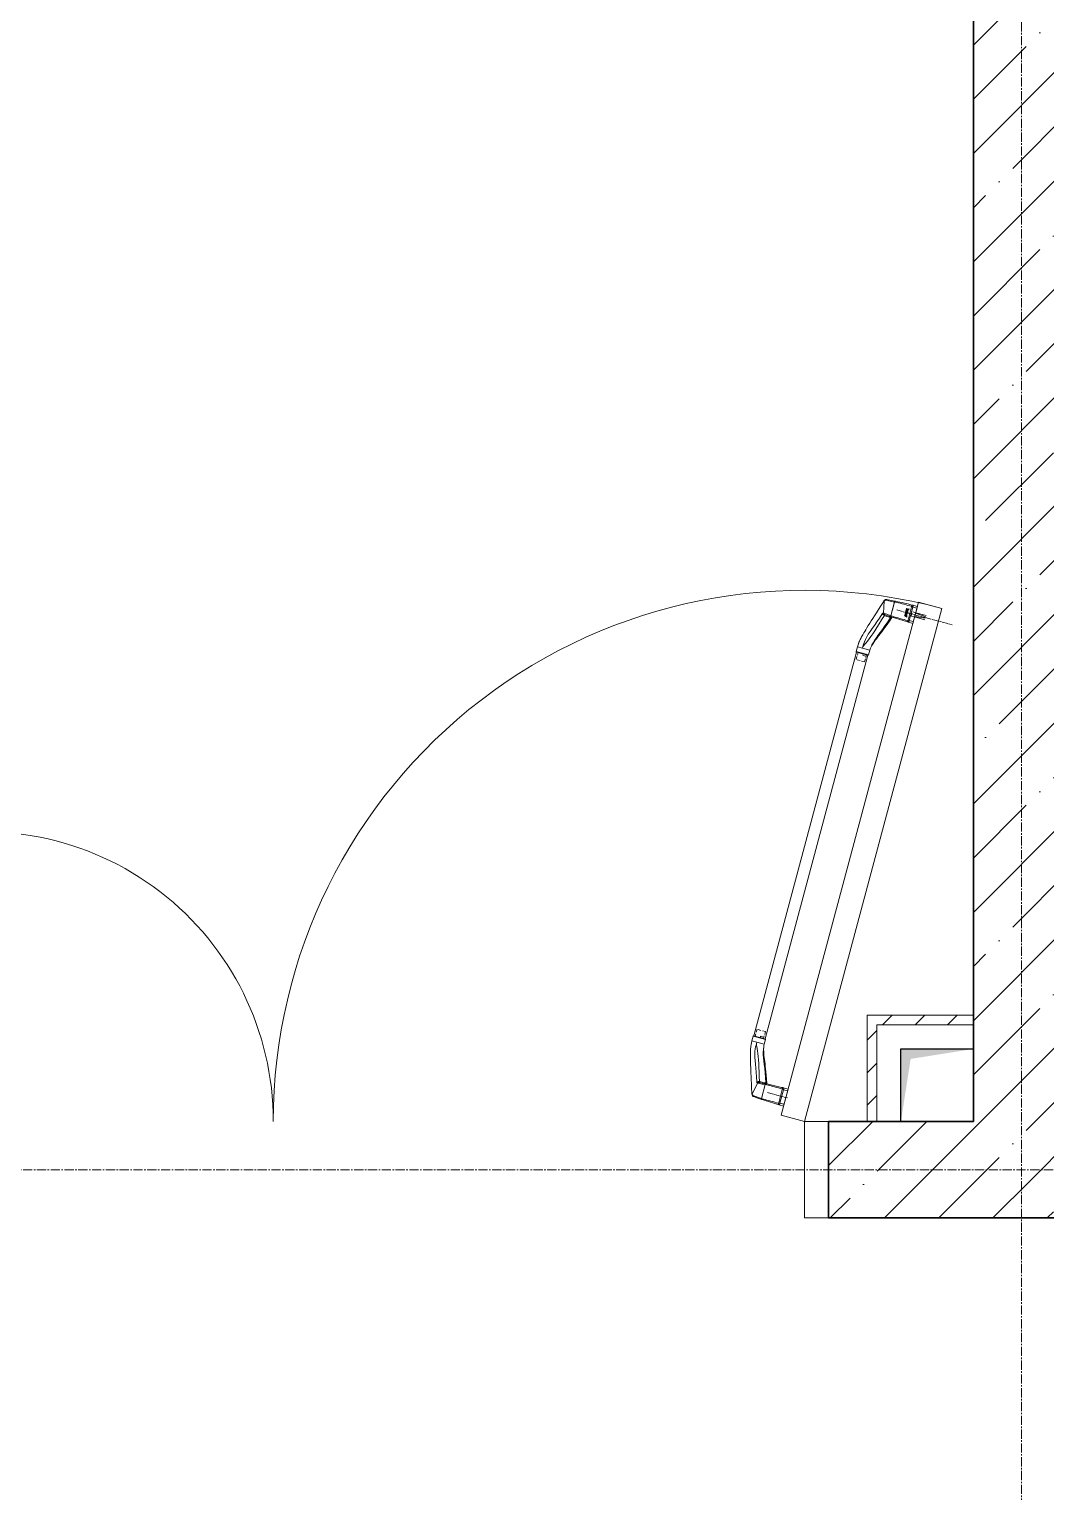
# Model space of a CAD drawing. Header units: millimetres. Extents: x -7155 to 483283, y -227682 to 148426.
# Drawn here: x 2145 to 4250, y 90233 to 93262 of the extents above; entities that cross this region are included whole.
import ezdxf

# ---------------------------------------------------------------- set-up
doc = ezdxf.new("R2010")
doc.units = ezdxf.units.MM
for name, pattern in [('CENTER2', [28.575, 19.05, -3.175, 3.175, -3.175]), ('CENTERLINE', [30, 12, -1.5, 3, -1.5, 12]), ('HIDDEN', [9.525, 6.35, -3.175])]:
    doc.linetypes.add(name, pattern=pattern)
for name, color, linetype, lineweight in [('АР_Двери_внутренние', 5, 'Continuous', 9), ('АР_Двери_внутренние_антипаника', 7, 'Continuous', 0), ('АР_Стены ГКЛ', 1, 'Continuous', 15), ('АР_Стены ЖБ', 7, 'Continuous', 30), ('АР_Штриховка', 8, 'Continuous', 0)]:
    doc.layers.add(name, color=color, linetype=linetype, lineweight=lineweight)
doc.layers.add('АР_Оси_РД_100', color=7, linetype='Continuous', lineweight=0, true_color=0x525252)
doc.layers.add('РД_Оси_100', color=7, linetype='Continuous', lineweight=0, true_color=0x525252)

# ---------------------------------------------------------------- blocks, each defined once
blk = doc.blocks.new('СОШ_2200_АР_ОСИ_М100_28.05.24')
at = {"layer": 'АР_Оси_РД_100', "linetype": 'CENTER2'}
for p, q in [((4200, -6155), (4200, 139938.679)), ((-5954.958, 90900), (119910, 90900))]:
    blk.add_line(p, q, dxfattribs=at)

msp = doc.modelspace()

# ---------------------------------------------------------------- hatches: boundary and pattern name
at = {"layer": 'АР_Стены ГКЛ', "linetype": 'Continuous', "lineweight": 0, "true_color": 0x000000}
h = msp.add_hatch(dxfattribs=at)
h.set_pattern_fill('ANSI31', color=18, scale=15, angle=-5.6e-11, style=0)
h.paths.add_polyline_path([(3880, 91220), (3900, 91200), (4100, 91200), (4100, 91220)], flags=0)
h = msp.add_hatch(dxfattribs=at)
h.set_pattern_fill('ANSI31', color=18, scale=15, style=0)
h.paths.add_polyline_path([(3880, 91000), (3900, 91000), (3900, 91200), (3880, 91220)], flags=0)
at = {"layer": 'АР_Штриховка', "linetype": 'Continuous', "lineweight": 5, "true_color": 0x000000}
h = msp.add_hatch(dxfattribs=at)
h.set_pattern_fill('ANSI35', color=18, scale=25, angle=-360, style=0)
h.paths.add_polyline_path([(4300, 100400), (4100, 100400), (4100, 91000), (4300, 90800)], flags=0)
h = msp.add_hatch(dxfattribs=at)
h.set_pattern_fill('ANSI35', color=18, scale=25, style=0)
h.paths.add_polyline_path([(4300, 90800), (4100, 91000), (3800, 91000), (3800, 90800)], flags=0)
h.paths.add_polyline_path([(2000, 90800), (2000, 91000), (100, 91000), (-100, 90800)], flags=0)

# ---------------------------------------------------------------- linework, layer by layer
at = {"color": 18, "linetype": 'Continuous', "true_color": 0x000000}
for p, q in [((3950, 91000), (3950, 91150)), ((3950, 91150), (4100, 91150)), ((4100, 91150), (4100, 91000)), ((4100, 91000), (3950, 91000))]:
    msp.add_line(p, q, dxfattribs=at)
msp.add_solid([(3950, 91000), (3950, 91150), (3970.2, 91129.5), (4100, 91150)], dxfattribs=at)
at = {"layer": 'АР_Двери_внутренние', "color": 18, "linetype": 'Continuous', "lineweight": 9, "true_color": 0x000000}
for points in [[(3750, 91000), (3701.7, 91012.9), (3986.4, 92075.5), (4034.7, 92062.5)], [(3750, 90800), (3800, 90800), (3800, 91000), (3750, 91000)]]:
    msp.add_lwpolyline(points, close=True, dxfattribs=at)
at = {"layer": 'АР_Двери_внутренние', "color": 18, "linetype": 'Continuous', "lineweight": 9, "true_color": 0x000000, "extrusion": (0, 0, -1)}
msp.add_arc((-3750, 91000), 1100, 0, 105, dxfattribs=at)
at = {"layer": 'АР_Двери_внутренние', "color": 18, "linetype": 'Continuous', "lineweight": 9, "true_color": 0x000000}
msp.add_arc((2050, 91000), 600, 0, 105, dxfattribs=at)
at = {"layer": 'АР_Двери_внутренние_антипаника', "color": 18, "linetype": 'Continuous', "true_color": 0x000000}
for p, q in [((3914.9, 92077.8), (3916.2, 92079.2)), ((3915.7, 92078.5), (3916.1, 92079.2)), ((3916.1, 92079.2), (3916.2, 92079.2)), ((3916.2, 92079.2), (3918.3, 92080.6)), ((3917, 92078.8), (3917.8, 92079.2)), ((3917.8, 92079.2), (3918.5, 92079.3)), ((3918.3, 92080.6), (3919.9, 92080.8)), ((3918.5, 92079.3), (3918.8, 92080)), ((3918.5, 92079.3), (3936.9, 92075.7)), ((3918.8, 92080), (3919.3, 92080.5)), ((3919.3, 92080.5), (3919.9, 92080.8)), ((3919.9, 92080.8), (3920.2, 92080.8)), ((3920.2, 92080.8), (3920.5, 92080.8)), ((3929.7, 92079.1), (3920.5, 92080.8)), ((3895.3, 92047.2), (3899.2, 92053.3)), ((3899.2, 92053.3), (3903.6, 92060.1)), ((3903.6, 92060.1), (3908.4, 92067.7)), ((3911.4, 92051.2), (3905.6, 92042.3)), ((3908.4, 92067.7), (3913.8, 92076.2)), ((3912, 92051.9), (3911.4, 92051.2)), ((3911.4, 92051.2), (3912, 92050.2)), ((3912.6, 92052.3), (3912, 92051.9)), ((3912, 92050.2), (3913.1, 92049.2)), ((3913.8, 92052.8), (3912.6, 92052.3)), ((3913.1, 92049.2), (3914.4, 92048.4)), ((3913.8, 92076.2), (3914.9, 92077.8)), ((3913.8, 92052.8), (3915.6, 92077.7)), ((3913.8, 92052.8), (3913.9, 92051.7)), ((3914, 92052.8), (3913.8, 92052.8)), ((3913.9, 92051.7), (3914.4, 92050.7)), ((3914.2, 92052.8), (3914, 92052.8)), ((3914.6, 92052.6), (3914.2, 92052.8)), ((3914.4, 92050.7), (3915.2, 92049.8)), ((3914.9, 92052.3), (3914.6, 92052.6)), ((3915, 92052.3), (3914.9, 92052.3)), ((3914.9, 92052.3), (3914.9, 92052.3)), ((3914.9, 92052.3), (3914.9, 92052.3)), ((3914.9, 92052.3), (3914.9, 92052.3)), ((3914.9, 92052.3), (3914.9, 92052.3)), ((3914.9, 92052.3), (3914.9, 92052.3)), ((3914.9, 92052.3), (3914.9, 92052.3)), ((3914.9, 92052.3), (3914.9, 92052.3)), ((3914.9, 92052.3), (3914.9, 92052.3)), ((3914.9, 92052.3), (3914.9, 92052.3)), ((3914.9, 92052.3), (3914.9, 92052.3)), ((3914.9, 92052.3), (3914.9, 92052.3)), ((3915, 92052.2), (3915, 92052.3)), ((3915.1, 92052.1), (3915, 92052.2)), ((3915, 92052.2), (3915, 92052.2)), ((3915.2, 92052.1), (3915.1, 92052.1)), ((3918, 92051.1), (3915.2, 92052.1)), ((3915.2, 92052.1), (3915.2, 92051.4)), ((3915.2, 92051.4), (3915.3, 92050.6)), ((3915.2, 92049.8), (3916.1, 92049.3)), ((3915.3, 92050.6), (3915.7, 92050)), ((3915.6, 92077.7), (3917, 92078.8)), ((3915.6, 92077.7), (3915.7, 92078.5)), ((3915.7, 92050), (3916.3, 92049.7)), ((3915.8, 92048.7), (3915.9, 92049.2)), ((3915.9, 92049.2), (3916.1, 92049.3)), ((3916.1, 92049.3), (3916.2, 92049.4)), ((3916.2, 92049.6), (3916.2, 92049.7)), ((3916.2, 92049.7), (3916.3, 92049.7)), ((3916.2, 92049.5), (3916.2, 92049.6)), ((3916.2, 92049.4), (3916.2, 92049.5)), ((3920.7, 92050.2), (3918, 92051.1)), ((3923.4, 92049.3), (3920.7, 92050.2)), ((3926.1, 92048.4), (3923.4, 92049.3)), ((3929.3, 92047.2), (3936.9, 92075.8)), ((3929.3, 92047.3), (3936.9, 92075.7)), ((3938.4, 92077.3), (3929.7, 92079.1)), ((3936.5, 92077.7), (3936.9, 92077.6)), ((3937.3, 92076.5), (3936.9, 92075.8)), ((3936.9, 92075.8), (3940.9, 92074.9)), ((3937.8, 92077), (3937.3, 92076.5)), ((3938.4, 92077.3), (3937.8, 92077)), ((3939.1, 92077.3), (3938.4, 92077.3)), ((3940.9, 92074.9), (3944.8, 92074)), ((3944.8, 92074), (3948.4, 92073.1)), ((3948.4, 92073.1), (3952.4, 92072)), ((3952.4, 92072), (3956.2, 92071)), ((3956.2, 92071), (3960.7, 92069.8)), ((3958.1, 92048.7), (3958.2, 92048.9)), ((3958.2, 92048.9), (3958.3, 92049)), ((3958.3, 92049), (3958.4, 92049.2)), ((3958.4, 92049.2), (3958.5, 92049.3)), ((3958.5, 92049.3), (3958.6, 92049.3)), ((3958.6, 92050.7), (3958.7, 92050.9)), ((3958.6, 92050.6), (3958.6, 92050.7)), ((3958.6, 92050.4), (3958.6, 92050.6)), ((3958.6, 92050.3), (3958.6, 92050.4)), ((3958.7, 92050.1), (3958.6, 92050.3)), ((3958.6, 92049.3), (3958.7, 92049.3)), ((3958.7, 92050.9), (3958.8, 92051.5)), ((3958.7, 92050), (3958.7, 92050.1)), ((3958.8, 92049.9), (3958.7, 92050)), ((3958.7, 92049.3), (3958.8, 92049.3)), ((3958.8, 92051.5), (3958.9, 92051.7)), ((3958.9, 92049.9), (3958.8, 92049.9)), ((3958.8, 92049.3), (3959.4, 92049.2)), ((3958.9, 92051.8), (3959, 92052)), ((3958.9, 92051.7), (3958.9, 92051.8)), ((3958.9, 92049.8), (3958.9, 92049.9)), ((3959.6, 92049.7), (3958.9, 92049.8)), ((3959, 92052), (3959.1, 92052.1)), ((3959, 92050.9), (3959.1, 92051)), ((3959, 92050.8), (3959, 92050.9)), ((3959, 92050.9), (3959, 92050.9)), ((3959, 92050.7), (3959, 92050.8)), ((3959.1, 92050.7), (3959, 92050.7)), ((3959.1, 92052.1), (3959.3, 92052.2)), ((3959.1, 92051.2), (3959.1, 92051.3)), ((3959.1, 92051.3), (3959.2, 92051.3)), ((3959.3, 92051.1), (3959.1, 92051.2)), ((3959.1, 92051), (3959.1, 92051.2)), ((3959.3, 92050.9), (3959.1, 92051)), ((3959.1, 92050.6), (3959.1, 92050.7)), ((3959.2, 92050.6), (3959.1, 92050.6)), ((3959.1, 92050.6), (3959.1, 92050.6)), ((3959.2, 92052.9), (3959.4, 92053.5)), ((3960.9, 92052.4), (3959.2, 92052.9)), ((3959.2, 92051.4), (3959.3, 92051.5)), ((3959.2, 92051.3), (3959.2, 92051.4)), ((3959.2, 92051.4), (3959.2, 92051.4)), ((3959.7, 92050.4), (3959.2, 92050.6)), ((3959.3, 92052.2), (3959.4, 92052.2)), ((3959.3, 92051.5), (3959.3, 92051.5)), ((3959.3, 92051.5), (3959.3, 92051.5)), ((3959.3, 92051.5), (3959.4, 92051.5)), ((3959.3, 92051.2), (3959.4, 92051.3)), ((3959.3, 92051.1), (3959.3, 92051.2)), ((3959.3, 92050.9), (3959.3, 92051.1)), ((3959.3, 92050.8), (3959.3, 92050.9)), ((3959.3, 92050.9), (3959.3, 92050.9)), ((3959.3, 92050.7), (3959.3, 92050.8)), ((3959.3, 92050.6), (3959.3, 92050.7)), ((3959.3, 92050.7), (3959.3, 92050.7)), ((3959.4, 92050.5), (3959.3, 92050.6)), ((3959.3, 92050.6), (3959.3, 92050.6)), ((3959.4, 92053.5), (3960.1, 92053.3)), ((3959.4, 92052.2), (3959.5, 92052.3)), ((3959.7, 92051.5), (3959.4, 92051.5)), ((3959.4, 92051.5), (3960, 92051.4)), ((3959.4, 92051.5), (3959.4, 92051.5)), ((3959.4, 92051.3), (3959.4, 92051.4)), ((3959.4, 92051.4), (3959.5, 92051.4)), ((3959.4, 92051.3), (3959.4, 92051.3)), ((3959.4, 92050.5), (3959.4, 92050.5)), ((3959.6, 92049.1), (3959.4, 92049.2)), ((3959.4, 92049.2), (3959.5, 92049.1)), ((3959.5, 92052.3), (3959.6, 92052.3)), ((3959.5, 92051.4), (3959.6, 92051.5)), ((3959.5, 92051.4), (3959.5, 92051.4)), ((3959.5, 92049.1), (3959.6, 92049.1)), ((3959.6, 92054.5), (3959.8, 92055.3)), ((3960.2, 92053.8), (3959.6, 92054.5)), ((3959.6, 92052.3), (3960.2, 92052.1)), ((3959.6, 92051.5), (3959.6, 92051.5)), ((3959.6, 92051.5), (3959.7, 92051.5)), ((3959.8, 92049.6), (3959.6, 92049.7)), ((3959.7, 92049.7), (3959.6, 92049.7)), ((3959.6, 92049.1), (3959.7, 92049)), ((3959.6, 92049.1), (3959.7, 92049.1)), ((3959.8, 92050.4), (3959.7, 92050.4)), ((3959.8, 92049.7), (3959.7, 92049.7)), ((3959.7, 92049.1), (3959.8, 92049)), ((3959.7, 92049), (3959.7, 92048.9)), ((3959.7, 92048.9), (3959.7, 92048.7)), ((3960.1, 92055.3), (3959.8, 92055.3)), ((3959.8, 92055.3), (3960.4, 92054.5)), ((3959.9, 92050.5), (3959.8, 92050.4)), ((3959.8, 92050.4), (3959.8, 92050.4)), ((3959.8, 92050.4), (3959.8, 92050.4)), ((3959.9, 92049.7), (3959.8, 92049.7)), ((3959.9, 92049.6), (3959.8, 92049.6)), ((3959.8, 92049), (3959.9, 92048.9)), ((3960, 92050.6), (3959.9, 92050.5)), ((3959.9, 92050.5), (3959.9, 92050.5)), ((3960, 92049.8), (3959.9, 92049.7)), ((3960, 92049.6), (3959.9, 92049.6)), ((3959.9, 92048.9), (3959.9, 92048.8)), ((3959.9, 92048.8), (3960, 92048.7)), ((3960, 92055.8), (3960.2, 92056.5)), ((3961.7, 92055.4), (3960, 92055.8)), ((3960, 92051.4), (3960, 92051.3)), ((3960, 92051.3), (3960.1, 92051.3)), ((3960.1, 92050.9), (3960, 92050.7)), ((3960, 92050.7), (3960, 92050.7)), ((3960, 92050.7), (3960, 92050.6)), ((3960, 92050.6), (3960, 92050.6)), ((3960.1, 92050), (3960, 92049.8)), ((3960.1, 92049.7), (3960, 92049.6)), ((3960.1, 92055.3), (3960.5, 92054.7)), ((3960.1, 92053.3), (3960.2, 92053.8)), ((3960.1, 92051.3), (3960.1, 92051.3)), ((3960.1, 92051.3), (3960.1, 92051.2)), ((3960.1, 92051.2), (3960.1, 92051.1)), ((3960.1, 92051.1), (3960.1, 92051.1)), ((3960.1, 92051.1), (3960.1, 92051)), ((3960.1, 92051), (3960.1, 92050.9)), ((3960.2, 92050.1), (3960.1, 92050)), ((3960.2, 92049.8), (3960.1, 92049.7)), ((3960.2, 92056.5), (3961.3, 92056.2)), ((3960.2, 92052.1), (3960.3, 92052.1)), ((3960.4, 92052), (3960.2, 92052.1)), ((3960.3, 92050.3), (3960.2, 92050.1)), ((3960.3, 92049.9), (3960.2, 92049.8)), ((3960.3, 92053.3), (3960.5, 92053.9)), ((3960.7, 92053.2), (3960.3, 92053.3)), ((3960.3, 92052.1), (3960.4, 92052)), ((3960.5, 92051), (3960.3, 92050.5)), ((3960.6, 92050.4), (3960.3, 92050.5)), ((3960.3, 92050.5), (3960.3, 92050.3)), ((3960.4, 92050.1), (3960.3, 92049.9)), ((3960.4, 92057.2), (3960.5, 92057.9)), ((3961.4, 92056.5), (3960.4, 92057.2)), ((3960.4, 92054.5), (3960.5, 92054.7)), ((3960.4, 92052), (3960.4, 92051.9)), ((3960.4, 92052), (3960.5, 92052)), ((3960.4, 92051.9), (3960.5, 92051.8)), ((3960.5, 92050.2), (3960.4, 92050.1)), ((3960.5, 92057.9), (3961.8, 92058)), ((3960.5, 92054.7), (3960.6, 92054.8)), ((3960.5, 92054), (3960.6, 92054.1)), ((3960.5, 92053.9), (3960.5, 92054)), ((3960.5, 92054), (3960.5, 92054)), ((3960.7, 92053.8), (3960.5, 92053.9)), ((3960.5, 92053.2), (3960.7, 92053.8)), ((3960.5, 92052), (3960.6, 92051.9)), ((3960.5, 92051.8), (3960.5, 92051.7)), ((3960.5, 92051.7), (3960.5, 92051.5)), ((3960.5, 92051.5), (3960.5, 92051.3)), ((3960.5, 92051.3), (3960.5, 92051.2)), ((3960.5, 92051.2), (3960.5, 92051)), ((3960.7, 92051), (3960.5, 92051)), ((3960.6, 92050.4), (3960.5, 92050.2)), ((3960.6, 92054.8), (3960.7, 92054.8)), ((3960.6, 92054.1), (3960.6, 92054.1)), ((3960.6, 92054.1), (3960.6, 92054.1)), ((3960.6, 92054.1), (3960.7, 92054.1)), ((3960.6, 92051.9), (3960.7, 92051.8)), ((3960.7, 92051), (3960.6, 92050.4)), ((3960.7, 92069.8), (3964.4, 92068.8)), ((3960.7, 92058.6), (3960.9, 92059.3)), ((3961.9, 92058.3), (3960.7, 92058.6)), ((3960.7, 92054.8), (3960.8, 92054.9)), ((3960.8, 92054.1), (3960.7, 92054.1)), ((3960.7, 92054.1), (3960.8, 92054.1)), ((3960.7, 92054.1), (3960.7, 92054.1)), ((3960.7, 92054.1), (3960.7, 92054.1)), ((3960.7, 92053.8), (3960.7, 92053.9)), ((3960.7, 92053.9), (3960.8, 92053.9)), ((3960.9, 92053.8), (3960.7, 92053.2)), ((3960.7, 92051.8), (3960.7, 92051.7)), ((3960.7, 92051.7), (3960.8, 92051.6)), ((3960.8, 92051.1), (3960.7, 92051)), ((3960.8, 92054.9), (3960.9, 92054.9)), ((3960.8, 92054), (3960.8, 92054.1)), ((3960.8, 92054.1), (3960.9, 92054.1)), ((3960.8, 92054.1), (3960.8, 92054.1)), ((3960.8, 92054.1), (3960.9, 92054.1)), ((3960.8, 92053.9), (3960.8, 92054)), ((3960.8, 92054), (3960.8, 92054)), ((3960.8, 92051.6), (3960.8, 92051.4)), ((3960.8, 92051.4), (3960.8, 92051.3)), ((3960.8, 92051.3), (3960.8, 92051.1)), ((3960.9, 92059.3), (3962.6, 92058.8)), ((3960.9, 92054.9), (3961, 92054.9)), ((3960.9, 92054.1), (3960.9, 92054.1)), ((3960.9, 92054.1), (3960.9, 92054)), ((3960.9, 92054), (3960.9, 92054)), ((3960.9, 92054), (3960.9, 92053.9)), ((3961.3, 92053.9), (3960.9, 92052.4)), ((3960.9, 92053.9), (3960.9, 92053.9)), ((3960.9, 92053.9), (3960.9, 92053.8)), ((3960.9, 92053.8), (3960.9, 92053.8)), ((3961.1, 92052.4), (3960.9, 92052.4)), ((3961, 92059.7), (3961.2, 92060.5)), ((3962.9, 92059.9), (3961, 92059.7)), ((3961.2, 92059.6), (3961, 92059.7)), ((3961, 92054.9), (3961.1, 92054.9)), ((3961.2, 92057.5), (3961.1, 92057.2)), ((3961.4, 92057.2), (3961.1, 92057.2)), ((3961.1, 92057.2), (3962, 92056.6)), ((3961.1, 92054.9), (3961.1, 92054.9)), ((3961.1, 92054.9), (3961.2, 92054.8)), ((3961.5, 92053.9), (3961.1, 92052.4)), ((3961.2, 92060.5), (3961.5, 92060.5)), ((3963.1, 92059.9), (3961.2, 92059.6)), ((3962.3, 92057.6), (3961.2, 92057.5)), ((3961.4, 92057.4), (3961.2, 92057.5)), ((3961.2, 92054.9), (3961.3, 92054.8)), ((3961.2, 92054.8), (3961.3, 92054.7)), ((3961.2, 92048.4), (3961.4, 92050.3)), ((3961.3, 92056.2), (3961.4, 92056.5)), ((3961.3, 92054.8), (3961.4, 92054.8)), ((3961.3, 92054.7), (3961.3, 92054.5)), ((3961.3, 92054.5), (3961.3, 92054.4)), ((3961.3, 92054.4), (3961.3, 92054.2)), ((3961.3, 92054.2), (3961.3, 92054.1)), ((3961.3, 92054.1), (3961.3, 92053.9)), ((3961.5, 92053.9), (3961.3, 92053.9)), ((3962.5, 92057.5), (3961.4, 92057.4)), ((3961.4, 92057.4), (3961.4, 92057.2)), ((3961.4, 92057.2), (3962.2, 92056.5)), ((3961.4, 92054.8), (3961.4, 92054.7)), ((3961.4, 92054.7), (3961.5, 92054.6)), ((3961.4, 92050.3), (3961.7, 92052.3)), ((3961.5, 92060.5), (3961.8, 92061.6)), ((3961.5, 92054.6), (3961.5, 92054.5)), ((3961.5, 92054.5), (3961.5, 92054.3)), ((3961.5, 92054.3), (3961.5, 92054.2)), ((3961.5, 92054.2), (3961.5, 92054)), ((3961.5, 92054), (3961.5, 92053.9)), ((3961.6, 92061.7), (3961.8, 92062.5)), ((3961.8, 92061.6), (3961.6, 92061.7)), ((3962, 92056.6), (3961.7, 92055.4)), ((3961.9, 92055.3), (3961.7, 92055.4)), ((3961.7, 92052.3), (3963.5, 92053.3)), ((3962, 92062.5), (3961.8, 92062.5)), ((3961.8, 92062.5), (3963.3, 92061.4)), ((3961.8, 92058), (3961.9, 92058.3)), ((3961.9, 92060.5), (3962.1, 92061.4)), ((3962.6, 92060.5), (3961.9, 92060.5)), ((3962.2, 92056.5), (3961.9, 92055.3)), ((3962, 92062.5), (3963.5, 92061.3)), ((3962.2, 92056.5), (3962, 92056.6)), ((3962.4, 92051.6), (3962, 92049)), ((3962, 92049), (3962, 92046.5)), ((3962.1, 92061.4), (3962.7, 92061)), ((3962.1, 92060.5), (3962.3, 92061.3)), ((3962.6, 92051.6), (3962.2, 92049)), ((3962.2, 92049), (3962.2, 92046.5)), ((3962.6, 92058.8), (3962.3, 92057.6)), ((3962.5, 92057.5), (3962.3, 92057.6)), ((3964.7, 92053), (3962.4, 92051.6)), ((3962.6, 92051.6), (3962.4, 92051.6)), ((3962.8, 92058.8), (3962.5, 92057.5)), ((3962.5, 92055.1), (3963.2, 92057)), ((3963.5, 92053.3), (3962.5, 92055.1)), ((3962.7, 92061), (3962.6, 92060.5)), ((3962.8, 92058.8), (3962.6, 92058.8)), ((3965, 92052.9), (3962.6, 92051.6)), ((3963.3, 92061.4), (3962.9, 92059.9)), ((3963.1, 92059.9), (3962.9, 92059.9)), ((3963.5, 92061.3), (3963.1, 92059.9)), ((3963.2, 92057), (3964, 92058.8)), ((3963.5, 92061.3), (3963.3, 92061.4)), ((3963.3, 92060.1), (3963.6, 92061.2)), ((3964.9, 92060.5), (3963.3, 92060.1)), ((3963.5, 92060.1), (3963.3, 92060.1)), ((3964.4, 92057.8), (3963.4, 92055.4)), ((3963.6, 92055.3), (3963.4, 92055.4)), ((3963.4, 92055.4), (3964.7, 92053)), ((3964.9, 92060.3), (3963.5, 92060.1)), ((3963.6, 92061.2), (3967, 92061.9)), ((3964.6, 92057.7), (3963.6, 92055.3)), ((3963.6, 92055.3), (3965, 92052.9)), ((3964, 92058.8), (3964.9, 92060.5)), ((3964.4, 92068.8), (3968.4, 92067.7)), ((3965.6, 92060), (3964.4, 92057.8)), ((3965.8, 92059.9), (3964.6, 92057.7)), ((3965, 92052.9), (3964.7, 92053)), ((3972.2, 92065.6), (3964.9, 92038.3)), ((3967, 92061.9), (3965.6, 92060)), ((3967.2, 92061.8), (3965.8, 92059.9)), ((3967.2, 92061.8), (3967, 92061.9)), ((3967.3, 92037.7), (3974.6, 92065)), ((3968.4, 92067.7), (3971.9, 92066.8)), ((3971.9, 92066.8), (3972.3, 92067.8)), ((3971.9, 92066.8), (3972.1, 92066.7)), ((3972.1, 92066.7), (3972.2, 92066.4)), ((3972.2, 92066.4), (3972.3, 92066.1)), ((3972.3, 92065.9), (3972.2, 92065.6)), ((3974.6, 92065), (3972.2, 92065.6)), ((3972.3, 92067.8), (3972.7, 92068.3)), ((3972.3, 92066.1), (3972.3, 92065.9)), ((3972.7, 92068.3), (3973.1, 92068.6)), ((3973.1, 92068.6), (3973.6, 92068.9)), ((3973.6, 92068.9), (3974.1, 92069)), ((3974.1, 92069), (3975, 92069)), ((3974.6, 92065), (3974.8, 92065.8)), ((3974.6, 92065), (3983.1, 92062.8)), ((3974.7, 92031.4), (3984.1, 92066.7)), ((3974.8, 92065.8), (3975, 92066.5)), ((3984.1, 92066.7), (3975, 92069)), ((3975.2, 92068.7), (3975, 92069)), ((3975, 92066.5), (3975.1, 92067.2)), ((3975.1, 92067.2), (3975.2, 92067.9)), ((3975.2, 92067.9), (3975.2, 92068.7)), ((4001.3, 92044.7), (3980.4, 92052.7)), ((3980.6, 92053.4), (4002.1, 92047.7)), ((3877, 92018.1), (3879.5, 92022.1)), ((3879.5, 92022.1), (3882.4, 92026.8)), ((3882.4, 92026.8), (3885.8, 92032.2)), ((3885.8, 92032.2), (3888.6, 92036.7)), ((3890.5, 92020.8), (3886.3, 92014.7)), ((3888.6, 92036.7), (3891.8, 92041.7)), ((3895.1, 92027.3), (3890.5, 92020.8)), ((3891.8, 92041.7), (3895.3, 92047.2)), ((3900.1, 92034.4), (3895.1, 92027.3)), ((3895.8, 92016), (3900.2, 92022.8)), ((3905.6, 92042.3), (3900.1, 92034.4)), ((3900.2, 92022.8), (3904.9, 92030.4)), ((3904.9, 92030.4), (3910, 92038.7)), ((3911.7, 92018.9), (3906.8, 92012.3)), ((3910, 92038.7), (3915.7, 92047.8)), ((3917, 92026.3), (3911.7, 92018.9)), ((3917.3, 92023.5), (3913.5, 92018.4)), ((3914.4, 92048.4), (3915.7, 92047.8)), ((3915.7, 92047.8), (3915.8, 92048.1)), ((3915.7, 92047.8), (3915.8, 92047.8)), ((3915.8, 92048.3), (3915.8, 92048.7)), ((3915.8, 92048.1), (3915.8, 92048.3)), ((3915.8, 92047.8), (3921.1, 92046)), ((3922.7, 92034.4), (3917, 92026.3)), ((3921.4, 92029.4), (3917.3, 92023.5)), ((3921.1, 92046), (3928.2, 92043.6)), ((3926.1, 92036.1), (3921.4, 92029.4)), ((3928.6, 92043.5), (3922.7, 92034.4)), ((3926.5, 92046.2), (3925.9, 92046.4)), ((3925.9, 92046.4), (3926, 92046.4)), ((3929.3, 92047.3), (3926.1, 92048.4)), ((3931.1, 92043.8), (3926.1, 92036.1)), ((3926.6, 92046.2), (3926.5, 92046.2)), ((3926.6, 92046), (3926.6, 92046.2)), ((3927.1, 92045.9), (3926.6, 92046)), ((3926.6, 92046), (3926.7, 92046)), ((3928.1, 92045.5), (3927.1, 92045.9)), ((3929.5, 92045.1), (3928.1, 92045.5)), ((3928.2, 92043.6), (3928.6, 92043.5)), ((3928.8, 92043.7), (3928.6, 92043.5)), ((3929.8, 92043.3), (3928.6, 92043.5)), ((3929.6, 92044.1), (3928.8, 92043.7)), ((3929.2, 92047), (3929.3, 92047.3)), ((3929.3, 92047.2), (3929.2, 92046.4)), ((3929.2, 92046.9), (3929.2, 92047)), ((3929.2, 92046.4), (3929.4, 92045.7)), ((3932.3, 92046.2), (3929.3, 92047.2)), ((3929.4, 92045.7), (3929.8, 92045.1)), ((3929.5, 92045.1), (3929.6, 92045.2)), ((3931.5, 92044.4), (3929.5, 92045.1)), ((3930.1, 92044.3), (3929.6, 92044.1)), ((3929.8, 92045.1), (3930.3, 92044.8)), ((3930.4, 92043.3), (3929.8, 92043.3)), ((3930.4, 92044.3), (3930.1, 92044.3)), ((3930.3, 92044.8), (3931.7, 92044.4)), ((3930.5, 92044.4), (3930.4, 92044.3)), ((3930.8, 92043.5), (3930.4, 92043.3)), ((3930.7, 92044.5), (3930.5, 92044.4)), ((3931.3, 92044.5), (3930.7, 92044.5)), ((3931.1, 92043.8), (3930.8, 92043.5)), ((3931.7, 92044.3), (3931.1, 92043.8)), ((3931.7, 92044.3), (3961.5, 92035.2)), ((3935.3, 92045.3), (3932.3, 92046.2)), ((3938.3, 92044.4), (3935.3, 92045.3)), ((3941.1, 92043.6), (3938.3, 92044.4)), ((3944.3, 92042.8), (3941.1, 92043.6)), ((3948.1, 92041.7), (3944.3, 92042.8)), ((3952.7, 92040.5), (3948.1, 92041.7)), ((3956.4, 92039.5), (3952.7, 92040.5)), ((3960.5, 92038.4), (3956.4, 92039.5)), ((3957.6, 92047.1), (3958, 92048.6)), ((3959.3, 92046.6), (3957.6, 92047.1)), ((3958, 92048.6), (3958.1, 92048.7)), ((3958.2, 92047.7), (3958.3, 92048.4)), ((3959.2, 92047.4), (3958.2, 92047.7)), ((3958.6, 92048.3), (3958.3, 92048.4)), ((3958.3, 92048.4), (3958.4, 92048.4)), ((3958.4, 92048.5), (3958.4, 92048.6)), ((3958.4, 92048.6), (3958.5, 92048.6)), ((3958.4, 92048.4), (3958.4, 92048.5)), ((3958.4, 92047.6), (3958.6, 92048.3)), ((3958.5, 92048.6), (3958.5, 92048.7)), ((3958.5, 92048.7), (3958.6, 92048.7)), ((3958.5, 92048.6), (3958.5, 92048.6)), ((3958.6, 92048.7), (3958.6, 92048.7)), ((3958.6, 92048.7), (3958.7, 92048.7)), ((3958.6, 92048.4), (3958.7, 92048.5)), ((3958.6, 92048.3), (3958.6, 92048.4)), ((3958.6, 92048.4), (3958.6, 92048.4)), ((3958.9, 92048.6), (3958.7, 92048.7)), ((3958.7, 92048.7), (3959.2, 92048.5)), ((3958.7, 92048.5), (3958.7, 92048.6)), ((3958.7, 92048.6), (3958.8, 92048.6)), ((3958.7, 92048.5), (3958.7, 92048.5)), ((3958.8, 92048.6), (3958.8, 92048.6)), ((3958.8, 92048.6), (3958.9, 92048.6)), ((3958.9, 92048.6), (3958.9, 92048.6)), ((3959.2, 92048.5), (3959.3, 92048.5)), ((3959.3, 92048.1), (3959.2, 92047.4)), ((3959.3, 92048.5), (3959.3, 92048.5)), ((3959.3, 92048.5), (3959.3, 92048.4)), ((3959.3, 92048.4), (3959.3, 92048.4)), ((3959.3, 92048.4), (3959.4, 92048.3)), ((3959.4, 92048.2), (3959.3, 92048.1)), ((3959.7, 92048.1), (3959.3, 92046.6)), ((3959.5, 92046.6), (3959.3, 92046.6)), ((3959.4, 92048.3), (3959.4, 92048.3)), ((3959.4, 92048.3), (3959.4, 92048.2)), ((3959.9, 92048), (3959.5, 92046.6)), ((3959.6, 92046.5), (3959.9, 92047.6)), ((3962.2, 92044.2), (3959.6, 92046.5)), ((3959.7, 92048.7), (3959.8, 92048.6)), ((3959.8, 92048.4), (3959.7, 92048.3)), ((3959.7, 92048.3), (3959.7, 92048.1)), ((3959.9, 92048), (3959.7, 92048.1)), ((3959.8, 92048.6), (3959.8, 92048.4)), ((3960, 92048.2), (3959.9, 92048)), ((3959.9, 92047.6), (3961.2, 92046.4)), ((3960.2, 92047.5), (3959.9, 92047.6)), ((3960, 92048.7), (3960, 92048.5)), ((3960, 92048.5), (3960, 92048.4)), ((3960, 92048.4), (3960, 92048.2)), ((3960.2, 92047.5), (3961.2, 92046.6)), ((3964, 92037.4), (3960.5, 92038.4)), ((3961.2, 92046.4), (3961.2, 92048.4)), ((3961.5, 92035.2), (3963.6, 92034.6)), ((3962, 92046.5), (3962.2, 92044.2)), ((3962.2, 92046.5), (3962.5, 92044.1)), ((3962.5, 92044.1), (3962.2, 92044.2)), ((3963.6, 92034.6), (3965.7, 92034)), ((3963.9, 92036.4), (3964, 92037.4)), ((3964, 92035.8), (3963.9, 92036.4)), ((3964.3, 92037.5), (3964, 92037.4)), ((3964.2, 92035.3), (3964, 92035.8)), ((3964.5, 92034.8), (3964.2, 92035.3)), ((3964.5, 92037.6), (3964.3, 92037.5)), ((3964.6, 92037.8), (3964.5, 92037.6)), ((3964.8, 92034.4), (3964.5, 92034.8)), ((3964.7, 92037.9), (3964.6, 92037.8)), ((3964.8, 92038.1), (3964.7, 92037.9)), ((3964.9, 92038.3), (3964.8, 92038.1)), ((3965.7, 92034), (3964.8, 92034.4)), ((3967.3, 92037.7), (3964.9, 92038.3)), ((3965.7, 92034), (3965.9, 92034.2)), ((3965.7, 92034), (3974.7, 92031.4)), ((3965.9, 92034.2), (3966.4, 92034.9)), ((3966.4, 92034.9), (3966.6, 92035.5)), ((3966.6, 92035.5), (3966.9, 92036.2)), ((3966.9, 92036.2), (3967.1, 92036.9)), ((3967.1, 92036.9), (3967.3, 92037.7)), ((3975.7, 92035.3), (3967.3, 92037.7)), ((3978.3, 92044.7), (3999.7, 92039)), ((3978.5, 92045.5), (4000.5, 92041.9)), ((3861.4, 91987.3), (3862.1, 91989.1)), ((3862.1, 91989.1), (3862.4, 91990.2)), ((3862.4, 91990.2), (3862.9, 91991.2)), ((3862.9, 91991.2), (3863.3, 91992.4)), ((3863.3, 91992.4), (3863.8, 91993.6)), ((3863.8, 91993.6), (3864.4, 91994.8)), ((3864.4, 91994.8), (3865.9, 91998.2)), ((3865.9, 91998.2), (3867.4, 92001.2)), ((3867.4, 92001.2), (3868.7, 92003.7)), ((3868.7, 92003.7), (3869.8, 92005.8)), ((3869.8, 92005.8), (3870.8, 92007.5)), ((3870.8, 92007.5), (3871.9, 92009.4)), ((3871.9, 92009.4), (3873.3, 92011.9)), ((3873, 91989.6), (3872, 91986.1)), ((3874.3, 91993.3), (3873, 91989.6)), ((3873.3, 92011.9), (3875, 92014.8)), ((3876.5, 91998.3), (3874.3, 91993.3)), ((3875, 92014.8), (3877, 92018.1)), ((3875.1, 91988.1), (3877.4, 91990.8)), ((3879.2, 92003.6), (3876.5, 91998.3)), ((3877.4, 91990.8), (3880.6, 91994.8)), ((3882.5, 92009), (3879.2, 92003.6)), ((3880.6, 91994.8), (3884, 91999.3)), ((3886.3, 92014.7), (3882.5, 92009)), ((3884, 91999.3), (3887.7, 92004.3)), ((3887.7, 92004.3), (3891.6, 92009.8)), ((3892.3, 91989.5), (3889.9, 91985.7)), ((3892.2, 91991.1), (3890, 91987)), ((3891.6, 92009.8), (3895.8, 92016)), ((3895, 91995.7), (3892.2, 91991.1)), ((3894.7, 91993.2), (3892.3, 91989.5)), ((3897, 91996.5), (3894.7, 91993.2)), ((3898.4, 92000.8), (3895, 91995.7)), ((3899.3, 91999.6), (3897, 91996.5)), ((3902.3, 92006.3), (3898.4, 92000.8)), ((3902.1, 92003.3), (3899.3, 91999.6)), ((3904.4, 92006.4), (3902.1, 92003.3)), ((3906.8, 92012.3), (3902.3, 92006.3)), ((3907.1, 92010), (3904.4, 92006.4)), ((3910.2, 92013.9), (3907.1, 92010)), ((3913.5, 92018.4), (3910.2, 92013.9)), ((3645.1, 91177), (3858.2, 91971.8)), ((3668.7, 91170.7), (3881.8, 91965.5)), ((3857.4, 91973.1), (3860, 91982.7)), ((3857.5, 91973.1), (3860, 91982.7)), ((3867.7, 91970.3), (3857.5, 91973.1)), ((3858.2, 91971.8), (3868.1, 91969.2)), ((3860, 91982.7), (3861.4, 91987.3)), ((3870.3, 91980), (3860, 91982.7)), ((3883, 91966.2), (3867.7, 91970.3)), ((3868.1, 91969.2), (3881.8, 91965.5)), ((3871.1, 91983), (3870.3, 91980)), ((3870.3, 91980), (3871.4, 91982.8)), ((3885.4, 91975.9), (3870.3, 91980)), ((3872, 91986.1), (3871.1, 91983)), ((3871.4, 91982.8), (3873.1, 91985.5)), ((3873.1, 91985.5), (3875.1, 91988.1)), ((3885.6, 91975.9), (3883, 91966.2)), ((3885.5, 91975.9), (3885.4, 91975.9)), ((3885.6, 91975.9), (3886.3, 91978.2)), ((3887.2, 91980.4), (3886.3, 91978.2)), ((3887.8, 91981.8), (3887.2, 91980.4)), ((3888.8, 91984.1), (3887.6, 91981.5)), ((3889.9, 91985.7), (3887.8, 91981.6)), ((3890, 91987), (3888.8, 91984.1)), ((3643.9, 91176.3), (3641.3, 91166.7)), ((3643.9, 91176.3), (3641.3, 91166.7)), ((3654.2, 91173.6), (3643.9, 91176.3)), ((3645.1, 91177), (3655, 91174.4)), ((3669.4, 91169.5), (3654.2, 91173.6)), ((3655, 91174.4), (3668.7, 91170.7)), ((3638.3, 91141.8), (3638.2, 91139.9)), ((3638.4, 91147), (3638.3, 91144.1)), ((3638.3, 91144.1), (3638.3, 91141.8)), ((3638.6, 91150.3), (3638.4, 91147)), ((3639, 91154), (3638.6, 91150.3)), ((3639.1, 91155.4), (3639, 91154)), ((3639.3, 91156.7), (3639.1, 91155.4)), ((3639.5, 91157.9), (3639.3, 91156.7)), ((3639.7, 91159), (3639.5, 91157.9)), ((3639.8, 91160.1), (3639.7, 91159)), ((3640.2, 91162), (3639.8, 91160.1)), ((3641.3, 91166.7), (3640.2, 91162)), ((3651.6, 91163.9), (3641.3, 91166.7)), ((3647.5, 91139), (3647.7, 91144.9)), ((3647.7, 91144.9), (3648.4, 91150.4)), ((3648.4, 91150.4), (3649.1, 91154.2)), ((3649.1, 91154.2), (3650, 91157.7)), ((3650, 91157.7), (3650.8, 91160.9)), ((3650.8, 91160.9), (3651.6, 91163.9)), ((3651.6, 91163.9), (3651.1, 91160.9)), ((3651.1, 91160.9), (3651.2, 91157.7)), ((3651.2, 91157.7), (3651.7, 91154.5)), ((3666.7, 91159.9), (3651.6, 91163.9)), ((3651.7, 91154.5), (3652.3, 91151)), ((3652.3, 91151), (3653.1, 91145.9)), ((3653.1, 91145.9), (3653.8, 91140.4)), ((3653.8, 91140.4), (3654.4, 91134.2)), ((3664.9, 91143.3), (3665.2, 91148)), ((3665, 91137.9), (3664.9, 91143.3)), ((3665.2, 91148), (3665.5, 91151.1)), ((3665.5, 91151.1), (3665.8, 91154)), ((3665.7, 91149.2), (3665.9, 91153.7)), ((3665.8, 91144.6), (3665.7, 91149.2)), ((3666.1, 91140.3), (3665.8, 91144.6)), ((3665.9, 91153.6), (3666, 91155.1)), ((3666, 91155.1), (3666.3, 91157.4)), ((3666.4, 91136.3), (3666.1, 91140.3)), ((3666.9, 91159.8), (3666.3, 91157.4)), ((3666.8, 91159.8), (3666.7, 91159.9)), ((3666.9, 91159.8), (3669.5, 91169.5)), ((3638.2, 91139.9), (3638.2, 91137.6)), ((3638.2, 91137.6), (3638.2, 91134.7)), ((3638.2, 91134.7), (3638.2, 91131.4)), ((3638.2, 91131.4), (3638.3, 91127.5)), ((3638.3, 91127.5), (3638.4, 91122.8)), ((3638.4, 91122.8), (3638.6, 91117.3)), ((3638.6, 91117.3), (3638.8, 91110.9)), ((3638.8, 91110.9), (3639.1, 91105.6)), ((3647.6, 91132.7), (3647.5, 91139)), ((3648, 91125.9), (3647.6, 91132.7)), ((3648.6, 91118.5), (3648, 91125.9)), ((3649.3, 91110.5), (3648.6, 91118.5)), ((3650.2, 91101.9), (3649.3, 91110.5)), ((3654.4, 91134.2), (3655.1, 91127.4)), ((3655.1, 91127.4), (3655.6, 91120)), ((3655.6, 91120), (3656, 91111.9)), ((3656, 91111.9), (3656.3, 91103)), ((3665.5, 91131.9), (3665, 91137.9)), ((3666.2, 91125.1), (3665.5, 91131.9)), ((3667, 91117.7), (3666.2, 91125.1)), ((3666.9, 91132.4), (3666.4, 91136.3)), ((3667.4, 91127.8), (3666.9, 91132.4)), ((3668, 91109.5), (3667, 91117.7)), ((3667.9, 91123.9), (3667.4, 91127.8)), ((3668.5, 91119.5), (3667.9, 91123.9)), ((3669.1, 91114.6), (3668.5, 91119.5)), ((3669.8, 91109), (3669.1, 91114.6)), ((3639.1, 91105.6), (3639.3, 91099.8)), ((3639.3, 91099.8), (3639.6, 91093.2)), ((3639.6, 91093.2), (3639.9, 91086)), ((3639.9, 91086), (3640.3, 91077.9)), ((3651, 91092.3), (3650.2, 91101.9)), ((3651.6, 91081.7), (3651, 91092.3)), ((3651.6, 91081.7), (3652.6, 91082.2)), ((3651.7, 91080.8), (3651.6, 91081.7)), ((3652.1, 91080.1), (3651.7, 91080.8)), ((3652.8, 91079.1), (3652.1, 91080.1)), ((3652.6, 91082.2), (3654, 91082.6)), ((3652.8, 91079.1), (3653.4, 91080)), ((3653.4, 91080), (3654.4, 91080.7)), ((3654, 91082.6), (3655.6, 91082.6)), ((3654.4, 91080.7), (3655.5, 91081)), ((3654.4, 91079), (3654.7, 91079.7)), ((3654.7, 91079.7), (3655.2, 91080.2)), ((3655.2, 91080.2), (3655.9, 91080.5)), ((3655.5, 91081), (3656.5, 91081)), ((3655.6, 91082.6), (3656.9, 91082.4)), ((3655.9, 91080.5), (3656.5, 91080.5)), ((3656.3, 91103), (3656.6, 91093.2)), ((3656.5, 91080.7), (3656.4, 91080.6)), ((3656.4, 91080.6), (3656.5, 91080.5)), ((3656.6, 91081.6), (3656.5, 91081.1)), ((3656.5, 91081.1), (3656.5, 91081)), ((3656.5, 91081), (3656.6, 91080.9)), ((3656.6, 91080.9), (3656.5, 91080.8)), ((3656.5, 91080.8), (3656.5, 91080.7)), ((3656.6, 91093.2), (3656.9, 91082.4)), ((3656.8, 91082), (3656.6, 91081.6)), ((3656.9, 91082.2), (3656.8, 91082)), ((3656.9, 91082.4), (3657, 91082.4)), ((3656.9, 91082.4), (3656.9, 91082.2)), ((3657, 91082.4), (3662.5, 91081.3)), ((3662.5, 91081.3), (3669.9, 91079.8)), ((3668.9, 91100.4), (3668, 91109.5)), ((3669.7, 91090.6), (3668.9, 91100.4)), ((3670.3, 91079.8), (3669.7, 91090.6)), ((3670.5, 91102.7), (3669.8, 91109)), ((3669.9, 91079.8), (3670.3, 91079.8)), ((3671.5, 91079.3), (3670.3, 91079.8)), ((3670.4, 91079.5), (3670.3, 91079.8)), ((3671.1, 91095.5), (3670.5, 91102.7)), ((3671.8, 91087.4), (3671.1, 91095.5)), ((3672.3, 91078.2), (3671.8, 91087.4)), ((3640.3, 91077.9), (3640.7, 91068.8)), ((3640.7, 91068.8), (3641.1, 91058.9)), ((3641.1, 91058.9), (3641.3, 91056.8)), ((3641.3, 91056.8), (3641.6, 91055)), ((3641.9, 91056.7), (3641.6, 91055.9)), ((3641.6, 91055.9), (3641.6, 91055.1)), ((3641.6, 91055.1), (3641.7, 91055)), ((3641.6, 91055), (3642.8, 91052.8)), ((3652.8, 91079.1), (3641.9, 91056.7)), ((3641.9, 91056.7), (3642.6, 91054.9)), ((3642.6, 91054.9), (3643.1, 91054.2)), ((3642.8, 91052.8), (3644.1, 91051.8)), ((3643.1, 91054.2), (3643.6, 91053.8)), ((3643.6, 91053.8), (3643.5, 91053.1)), ((3643.5, 91053.1), (3643.7, 91052.4)), ((3643.6, 91053.8), (3661.4, 91047.7)), ((3643.7, 91052.4), (3644.1, 91051.8)), ((3644.1, 91051.8), (3644.4, 91051.6)), ((3644.4, 91051.6), (3644.6, 91051.5)), ((3653.5, 91048.4), (3644.6, 91051.5)), ((3652.9, 91079), (3652.8, 91079.1)), ((3653.1, 91078.9), (3652.9, 91079)), ((3653.6, 91078.9), (3653.1, 91078.9)), ((3654, 91079), (3653.6, 91078.9)), ((3654.1, 91079), (3654, 91079)), ((3654, 91079), (3654, 91079)), ((3654, 91079), (3654, 91079)), ((3654, 91079), (3654, 91079)), ((3654, 91079), (3654, 91079)), ((3654, 91079), (3654, 91079)), ((3654, 91079), (3654, 91079)), ((3654, 91079), (3654, 91079)), ((3654, 91079), (3654, 91079)), ((3654, 91079), (3654, 91079)), ((3654, 91079), (3654, 91079)), ((3654.2, 91079), (3654.1, 91079)), ((3654.1, 91079), (3654.1, 91079)), ((3654.1, 91079), (3654.1, 91079)), ((3654.3, 91079), (3654.2, 91079)), ((3654.4, 91079), (3654.3, 91079)), ((3657.3, 91078.5), (3654.4, 91079)), ((3660.1, 91077.9), (3657.3, 91078.5)), ((3662.9, 91077.3), (3660.1, 91077.9)), ((3669, 91076.3), (3661.3, 91047.6)), ((3669, 91076.1), (3661.4, 91047.7)), ((3665.7, 91076.8), (3662.9, 91077.3)), ((3669, 91076.1), (3665.7, 91076.8)), ((3667.1, 91078.4), (3666.5, 91078.5)), ((3666.5, 91078.5), (3666.6, 91078.5)), ((3667.2, 91078.4), (3667.1, 91078.4)), ((3667.3, 91078.6), (3667.2, 91078.4)), ((3667.8, 91078.5), (3667.3, 91078.6)), ((3667.3, 91078.6), (3667.3, 91078.6)), ((3668.8, 91078.2), (3667.8, 91078.5)), ((3670.3, 91077.9), (3668.8, 91078.2)), ((3669, 91076.3), (3669.3, 91076.9)), ((3669.1, 91076.4), (3669, 91076.1)), ((3672.2, 91075.6), (3669, 91076.3)), ((3669.1, 91076.5), (3669.1, 91076.4)), ((3669.3, 91076.9), (3669.8, 91077.5)), ((3669.8, 91077.5), (3670.5, 91077.7)), ((3672.3, 91077.5), (3670.3, 91077.9)), ((3670.3, 91077.9), (3670.3, 91077.8)), ((3670.8, 91078.8), (3670.4, 91079.5)), ((3670.5, 91077.7), (3671.1, 91077.8)), ((3671.2, 91078.3), (3670.8, 91078.8)), ((3671.1, 91077.8), (3672.5, 91077.5)), ((3671.4, 91078.1), (3671.2, 91078.3)), ((3671.5, 91078), (3671.4, 91078.1)), ((3671.9, 91079), (3671.5, 91079.3)), ((3671.6, 91077.8), (3671.5, 91078)), ((3672.2, 91077.5), (3671.6, 91077.8)), ((3672.2, 91078.6), (3671.9, 91079)), ((3672.3, 91078.2), (3672.2, 91078.6)), ((3675.2, 91074.9), (3672.2, 91075.6)), ((3672.6, 91077.5), (3672.3, 91078.2)), ((3672.6, 91077.5), (3702.9, 91070.5)), ((3678.2, 91074.1), (3675.2, 91074.9)), ((3681, 91073.4), (3678.2, 91074.1)), ((3684.2, 91072.6), (3681, 91073.4)), ((3688, 91071.5), (3684.2, 91072.6)), ((3692.6, 91070.3), (3688, 91071.5)), ((3696.3, 91069.3), (3692.6, 91070.3)), ((3700.4, 91068.2), (3696.3, 91069.3)), ((3697, 91038.8), (3704.3, 91066.1)), ((3706.7, 91065.4), (3699.4, 91038.1)), ((3704, 91067.3), (3700.4, 91068.2)), ((3702.9, 91070.5), (3705.1, 91070)), ((3704.4, 91068.3), (3704, 91067.3)), ((3704.2, 91067.1), (3704, 91067.3)), ((3704.3, 91066.9), (3704.2, 91067.1)), ((3704.3, 91066.7), (3704.3, 91066.9)), ((3704.4, 91066.5), (3704.3, 91066.7)), ((3704.3, 91066.3), (3704.4, 91066.5)), ((3704.3, 91066.1), (3704.3, 91066.3)), ((3706.7, 91065.4), (3704.3, 91066.1)), ((3704.8, 91068.7), (3704.4, 91068.3)), ((3705.2, 91069.1), (3704.8, 91068.7)), ((3705.1, 91070), (3707.1, 91069.5)), ((3705.7, 91069.3), (3705.2, 91069.1)), ((3706.2, 91069.5), (3705.7, 91069.3)), ((3707.1, 91069.5), (3706.2, 91069.5)), ((3706.9, 91066.2), (3706.7, 91065.4)), ((3715.2, 91063.3), (3706.7, 91065.4)), ((3716.2, 91067.1), (3706.8, 91031.9)), ((3707.1, 91067), (3706.9, 91066.2)), ((3707.1, 91069.5), (3716.2, 91067.1)), ((3707.1, 91069.5), (3707.3, 91069.1)), ((3707.2, 91067.7), (3707.1, 91067)), ((3707.3, 91068.3), (3707.2, 91067.7)), ((3707.3, 91069.1), (3707.3, 91068.3)), ((3661.8, 91045.6), (3653.5, 91048.4)), ((3660.1, 91046.2), (3660.4, 91046.1)), ((3661.3, 91047.6), (3665.2, 91046.4)), ((3661.3, 91046.8), (3661.3, 91047.6)), ((3661.5, 91046.1), (3661.3, 91046.8)), ((3661.9, 91045.6), (3661.5, 91046.1)), ((3662.4, 91045.2), (3661.9, 91045.6)), ((3665.2, 91046.4), (3669, 91045.2)), ((3669, 91045.2), (3672.6, 91044.2)), ((3672.6, 91044.2), (3676.6, 91043.1)), ((3676.6, 91043.1), (3680.4, 91042.1)), ((3680.4, 91042.1), (3685, 91040.9)), ((3685, 91040.9), (3688.6, 91039.9)), ((3688.6, 91039.9), (3692.6, 91038.8)), ((3692.6, 91038.8), (3696.1, 91037.9)), ((3696.1, 91037.9), (3696, 91036.8)), ((3696, 91036.8), (3696.1, 91036.2)), ((3696.1, 91037.9), (3696.4, 91037.9)), ((3696.1, 91036.2), (3696.3, 91035.7)), ((3696.3, 91035.7), (3696.5, 91035.2)), ((3696.4, 91037.9), (3696.6, 91038.1)), ((3696.5, 91035.2), (3696.9, 91034.9)), ((3696.6, 91038.1), (3696.8, 91038.4)), ((3696.8, 91038.4), (3696.9, 91038.6)), ((3696.9, 91038.6), (3697, 91038.8)), ((3696.9, 91034.9), (3697.7, 91034.4)), ((3699.4, 91038.1), (3697, 91038.8)), ((3698, 91034.6), (3697.7, 91034.4)), ((3706.8, 91031.9), (3697.7, 91034.4)), ((3698.4, 91035.4), (3698, 91034.6)), ((3698.7, 91036), (3698.4, 91035.4)), ((3698.9, 91036.6), (3698.7, 91036)), ((3699.2, 91037.4), (3698.9, 91036.6)), ((3699.4, 91038.1), (3699.2, 91037.4)), ((3699.4, 91038.1), (3707.8, 91035.7))]:
    msp.add_line(p, q, dxfattribs=at)
at = {"layer": 'АР_Двери_внутренние_антипаника', "color": 18, "linetype": 'CENTERLINE', "true_color": 0x000000}
for p, q in [((3941.6, 92059.2), (3983.3, 92048)), ((3983.3, 92048), (4056.4, 92028.4)), ((3673.7, 91059.7), (3715.3, 91048.5))]:
    msp.add_line(p, q, dxfattribs=at)
at = {"layer": 'АР_Двери_внутренние_антипаника', "color": 18, "linetype": 'HIDDEN', "true_color": 0x000000}
for p, q in [((3971, 92046.7), (3973.3, 92055.4)), ((3980.6, 92053.4), (3973.3, 92055.4)), ((3978.3, 92044.7), (3971, 92046.7)), ((3857.3, 91956.5), (3861.2, 91971)), ((3870.8, 91965.3), (3871.6, 91968.2)), ((3870.8, 91965.3), (3877.6, 91963.5)), ((3874.7, 91951.9), (3878.6, 91966.4)), ((3877.6, 91963.5), (3878.4, 91966.4)), ((3874.7, 91951.9), (3857.3, 91956.5)), ((3652, 91190.7), (3648.1, 91176.2)), ((3669.4, 91186.1), (3652, 91190.7)), ((3659.3, 91176.3), (3658.6, 91173.4)), ((3659.3, 91176.3), (3666.1, 91174.5)), ((3666.1, 91174.5), (3665.3, 91171.6)), ((3669.4, 91186.1), (3665.6, 91171.6))]:
    msp.add_line(p, q, dxfattribs=at)
at = {"layer": 'АР_Двери_внутренние_антипаника', "color": 18, "linetype": 'Continuous', "true_color": 0x000000}
for centre, radius, start, end in [((4243.9, 92994.5), 1000, 250.8736, 251.6869), ((3732.4, 91098.9), 1000, 75.9575, 78.0733), ((3858.4, 91972.8), 1, 164.9951, 254.9951), ((3882, 91966.5), 1, 254.9951, 344.9951), ((3644.9, 91176.1), 1, 74.9951, 164.9951), ((3668.5, 91169.7), 1, 344.9951, 74.9951), ((3467.7, 90098.5), 1000, 78.3034, 79.1167), ((3972.8, 91995.8), 1000, 251.917, 254.0328)]:
    msp.add_arc(centre, radius, start, end, dxfattribs=at)
for p in [(3933.1, 92061.5), (3711.5, 91049.5)]:
    msp.add_point(p, dxfattribs=at)
at = {"layer": 'АР_Стены ГКЛ', "color": 18, "linetype": 'Continuous', "lineweight": 5, "true_color": 0x000000}
for p, q in [((4100, 91220), (3880, 91220)), ((3880, 91220), (3880, 91000)), ((4100, 91200), (4100, 91220)), ((4100, 91200), (3900, 91200)), ((3900, 91200), (4100, 91200)), ((3900, 91200), (3900, 91000)), ((3900, 91000), (3900, 91200)), ((4100, 91150), (4100, 91200)), ((3950, 91150), (4100, 91150)), ((3950, 91000), (3950, 91150)), ((3880, 91000), (3900, 91000)), ((3900, 91000), (3950, 91000))]:
    msp.add_line(p, q, dxfattribs=at)
at = {"layer": 'АР_Стены ЖБ', "color": 18, "linetype": 'Continuous', "lineweight": 30, "true_color": 0x000000}
for p, q in [((4100, 100400), (4100, 91000)), ((4100, 91000), (3800, 91000)), ((3800, 91000), (3800, 90800)), ((3800, 90800), (4300, 90800))]:
    msp.add_line(p, q, dxfattribs=at)

# ---------------------------------------------------------------- block references
at = {"layer": 'РД_Оси_100'}
msp.add_blockref('СОШ_2200_АР_ОСИ_М100_28.05.24', (0, 0), dxfattribs=at)

doc.saveas('drawing.dxf')
